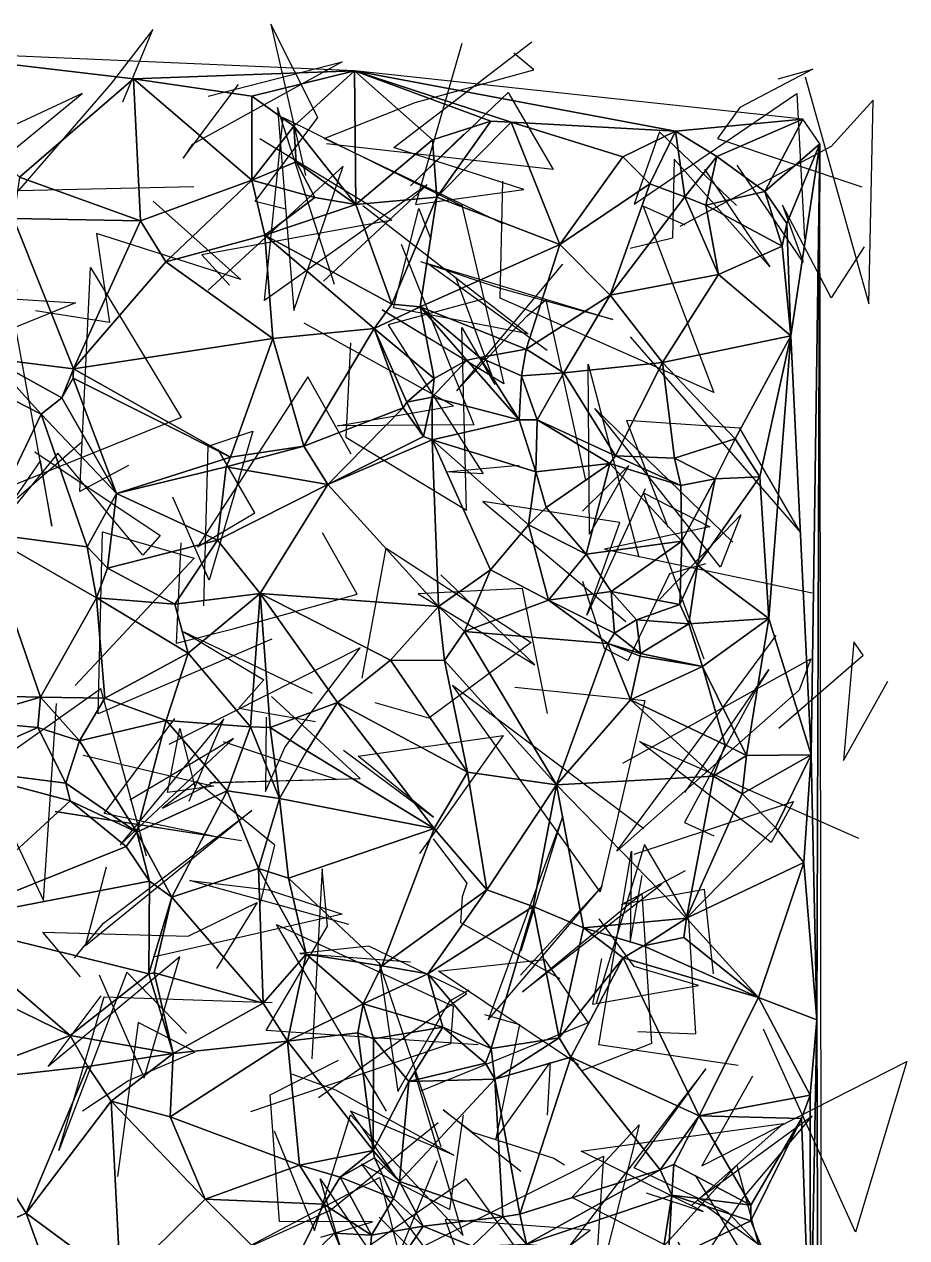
# Model space of a CAD drawing. Header units: metres. Extents: x -15.8 to 15.9, y -15.9 to 15.9.
# Drawn here: x 8.15 to 15.7, y 4.84 to 15.22 of the extents above; entities that cross this region are included whole.
import ezdxf

# ---------------------------------------------------------------- set-up
doc = ezdxf.new("R2010")
doc.units = ezdxf.units.M
doc.layers.add('CRACKS', color=1, linetype='Continuous')
doc.layers.add('STREET_MESH', color=7, linetype='Continuous')

msp = doc.modelspace()

# ---------------------------------------------------------------- linework, layer by layer
at = {"layer": 'CRACKS'}
for points in [[(8.997, 14.552, 0.1), (9.251, 15.171, 0.1), (8.893, 14.708, 0.1), (8.104, 13.793, 0.1), (9.603, 13.828, 0.1)], [(10.389, 13.634, 0.1), (10.128, 13.7, 0.1), (10.665, 14.419, 0.1), (10.263, 15.216, 0.1), (10.559, 13.922, 0.1)], [(11.895, 15.051, 0.1), (11.498, 13.675, 0.1), (12.425, 13.804, 0.1), (11.315, 14.163, 0.1), (12.495, 15.066, 0.1)], [(12.25, 13.509, 0.1), (10.718, 14.239, 0.1), (11.497, 14.548, 0.1), (12.51, 14.827, 0.1), (12.34, 14.97, 0.1)], [(9.727, 14.601, 0.1), (10.872, 14.895, 0.1), (9.589, 14.189, 0.1), (9.511, 14.07, 0.1), (9.985, 14.702, 0.1)], [(14.831, 14.767, 0.1), (15.378, 12.826, 0.1), (15.414, 14.566, 0.1), (15.054, 14.17, 0.1), (13.76, 13.486, 0.1)], [(14.601, 14.749, 0.1), (14.899, 14.832, 0.1), (14.272, 14.504, 0.1), (14.082, 14.24, 0.1), (15.316, 13.827, 0.1)], [(6.841, 14.074, 0.1), (6.932, 13.816, 0.1), (7.24, 13.469, 0.1), (8.649, 14.623, 0.1), (6.845, 13.783, 0.1)], [(11.913, 14.277, 0.1), (11.456, 13.833, 0.1), (12.293, 14.633, 0.1), (12.678, 13.974, 0.1), (10.738, 14.194, 0.1)], [(14.244, 13.665, 0.1), (13.586, 14.295, 0.1), (13.368, 13.676, 0.1), (14.76, 14.625, 0.1), (14.826, 13.381, 0.1)], [(10.805, 12.991, 0.1), (10.319, 14.505, 0.1), (10.457, 12.767, 0.1), (10.88, 14.003, 0.1), (9.726, 12.941, 0.1)], [(10.711, 13.018, 0.1), (11.6, 13.844, 0.1), (10.207, 12.852, 0.1), (10.367, 14.42, 0.1), (11.894, 13.662, 0.1)], [(10.168, 14.24, 0.1), (11.099, 13.673, 0.1), (11.296, 13.54, 0.1), (9.671, 13.243, 0.1), (9.908, 12.985, 0.1)], [(7.189, 12.923, 0.1), (8.592, 12.834, 0.1), (8.022, 12.603, 0.1), (8.09, 12.939, 0.1), (7.749, 14.176, 0.1)], [(13.971, 13.977, 0.1), (14.531, 13.141, 0.1), (13.711, 14.062, 0.1), (13.698, 13.387, 0.1), (13.335, 13.299, 0.1)], [(15.336, 13.313, 0.1), (15.055, 12.876, 0.1), (14.639, 13.67, 0.1), (14.814, 13.18, 0.1), (14.251, 14.011, 0.1)], [(13.805, 13.499, 0.1), (13.445, 13.659, 0.1), (14.051, 12.067, 0.1), (12.222, 12.873, 0.1), (12.247, 13.874, 0.1)], [(9.254, 13.702, 0.1), (10.006, 13.033, 0.1), (8.771, 13.426, 0.1), (8.881, 12.665, 0.1), (8.248, 12.765, 0.1)], [(11.049, 13.667, 0.1), (12.464, 12.567, 0.1), (11.31, 12.791, 0.1), (11.528, 13.641, 0.1), (11.63, 13.377, 0.1)], [(11.892, 13.68, 0.1), (12.255, 12.14, 0.1), (11.213, 12.773, 0.1), (12.154, 12.206, 0.1), (11.844, 13.054, 0.1)], [(11.375, 13.334, 0.1), (11.998, 11.789, 0.1), (10.833, 11.78, 0.1), (11.823, 11.953, 0.1), (10.546, 12.66, 0.1)], [(12.626, 12.425, 0.1), (11.602, 13.17, 0.1), (13.187, 12.69, 0.1), (12.226, 12.956, 0.1), (11.544, 13.185, 0.1)], [(9.043, 11.443, 0.1), (8.627, 11.22, 0.1), (8.719, 13.137, 0.1), (9.495, 11.852, 0.1), (7.846, 11.189, 0.1)], [(12.757, 13.163, 0.1), (11.85, 12.08, 0.1), (12.451, 12.718, 0.1), (12.614, 12.858, 0.1), (12.953, 11.317, 0.1)], [(8.035, 12.848, 0.1), (8.387, 10.924, 0.1), (8.292, 11.484, 0.1), (8.041, 11.12, 0.1), (8.645, 11.645, 0.1)], [(12.074, 12.864, 0.1), (11.264, 12.645, 0.1), (12.077, 11.371, 0.1), (11.759, 11.389, 0.1), (12.386, 11.445, 0.1)], [(10.942, 12.49, 0.1), (10.904, 11.684, 0.1), (11.935, 11.059, 0.1), (11.896, 12.621, 0.1), (12.178, 12.136, 0.1)], [(13.336, 12.543, 0.1), (14.792, 10.87, 0.1), (14.274, 11.76, 0.1), (13.303, 11.827, 0.1), (13.656, 10.913, 0.1)], [(12.927, 11.05, 0.1), (13.324, 11.442, 0.1), (12.988, 10.854, 0.1), (12.976, 12.31, 0.1), (13.409, 10.659, 0.1)], [(10.948, 11.538, 0.1), (10.577, 12.201, 0.1), (9.634, 10.745, 0.1), (10.126, 11.036, 0.1), (9.811, 11.58, 0.1)], [(13.587, 10.295, 0.1), (14.281, 11.019, 0.1), (14.108, 10.572, 0.1), (13.032, 11.929, 0.1), (14.212, 10.786, 0.1)], [(9.689, 10.241, 0.1), (9.727, 11.606, 0.1), (10.109, 11.736, 0.1), (9.733, 10.462, 0.1), (9.422, 11.172, 0.1)], [(8.242, 11.558, 0.1), (9.315, 10.844, 0.1), (9.167, 10.674, 0.1), (8.441, 11.546, 0.1), (7.776, 10.734, 0.1)], [(13.463, 11.241, 0.1), (12.964, 10.161, 0.1), (13.247, 10.955, 0.1), (12.075, 11.134, 0.1), (13.298, 10.108, 0.1)], [(13.967, 9.784, 0.1), (13.448, 11.209, 0.1), (14.016, 10.916, 0.1), (13.116, 10.726, 0.1), (14.892, 10.354, 0.1)], [(10.269, 9.956, 0.1), (8.786, 9.319, 0.1), (8.823, 10.875, 0.1), (9.606, 10.649, 0.1), (8.587, 9.561, 0.1)], [(9.493, 10.781, 0.1), (9.453, 9.922, 0.1), (9.938, 10.045, 0.1), (10.999, 10.342, 0.1), (10.703, 10.865, 0.1)], [(11.043, 9.624, 0.1), (11.248, 10.736, 0.1), (12.489, 9.929, 0.1), (11.612, 9.281, 0.1), (11.154, 9.412, 0.1)], [(12.927, 10.453, 0.1), (13.112, 9.878, 0.1), (13.318, 9.775, 0.1), (13.674, 10.519, 0.1), (13.983, 10.605, 0.1)], [(12.627, 9.321, 0.1), (12.413, 10.389, 0.1), (11.523, 10.344, 0.1), (12.52, 9.736, 0.1), (11.716, 10.508, 0.1)], [(10.618, 9.493, 0.1), (9.514, 10.02, 0.1), (10.203, 9.609, 0.1), (9.988, 9.365, 0.1), (10.644, 9.252, 0.1)], [(13.273, 8.896, 0.1), (14.881, 9.789, 0.1), (14.78, 9.519, 0.1), (13.22, 8.144, 0.1), (14.585, 9.988, 0.1)], [(10.223, 9.29, 0.1), (10.215, 8.654, 0.1), (10.385, 9.035, 0.1), (11.026, 9.882, 0.1), (9.389, 9.055, 0.1)], [(14.606, 9.196, 0.1), (15.327, 9.82, 0.1), (15.247, 9.933, 0.1), (15.159, 8.918, 0.1), (15.539, 9.597, 0.1)], [(13.803, 8.645, 0.1), (14.52, 9.697, 0.1), (14.433, 9.56, 0.1), (13.799, 8.387, 0.1), (14.051, 8.275, 0.1)], [(12.349, 9.545, 0.1), (13.462, 9.433, 0.1), (13.08, 7.794, 0.1), (11.816, 9.564, 0.1), (13.453, 8.337, 0.1)], [(9.198, 8.1, 0.1), (8.808, 9.531, 0.1), (7.797, 8.819, 0.1), (8.317, 7.721, 0.1), (8.429, 9.406, 0.1)], [(9.853, 9.082, 0.1), (10.829, 8.756, 0.1), (9.741, 8.728, 0.1), (11.027, 8.764, 0.1), (10.266, 9.467, 0.1)], [(10.011, 8.232, 0.1), (8.418, 8.482, 0.1), (9.768, 8.272, 0.1), (8.836, 8.464, 0.1), (9.44, 9.279, 0.1)], [(9.563, 8.572, 0.1), (9.859, 9.275, 0.1), (8.973, 8.198, 0.1), (9.942, 9.106, 0.1), (9.056, 8.58, 0.1)], [(8.655, 8.964, 0.1), (9.773, 8.698, 0.1), (9.377, 8.646, 0.1), (9.483, 9.191, 0.1), (9.611, 8.694, 0.1)], [(10.882, 9.008, 0.1), (11.654, 8.435, 0.1), (11.009, 8.956, 0.1), (12.249, 9.131, 0.1), (11.533, 8.123, 0.1)], [(13.368, 8.117, 0.1), (14.731, 8.567, 0.1), (14.542, 8.217, 0.1), (13.414, 9.08, 0.1), (15.288, 8.253, 0.1)], [(10.168, 7.678, 0.1), (10.296, 8.195, 0.1), (9.626, 8.739, 0.1), (9.334, 8.512, 0.1), (9.789, 8.742, 0.1)], [(8.583, 7.23, 0.1), (8.83, 7.526, 0.1), (10.098, 8.491, 0.1), (8.677, 7.332, 0.1), (8.855, 8.008, 0.1)], [(12.402, 7.291, 0.1), (12.76, 8.443, 0.1), (12.12, 6.701, 0.1), (13.099, 7.847, 0.1), (12.396, 7.083, 0.1)], [(11.649, 8.247, 0.1), (11.938, 7.868, 0.1), (11.898, 7.752, 0.1), (11.885, 7.534, 0.1), (12.734, 7.054, 0.1)], [(13.401, 6.601, 0.1), (13.896, 6.58, 0.1), (13.837, 7.556, 0.1), (13.457, 8.2, 0.1), (13.043, 6.841, 0.1)], [(14.259, 6.31, 0.1), (13.067, 6.486, 0.1), (13.348, 8.143, 0.1), (13.334, 7.363, 0.1), (13.439, 7.936, 0.1)], [(10.928, 7.516, 0.1), (9.57, 7.893, 0.1), (10.241, 7.812, 0.1), (10.873, 7.605, 0.1), (9.254, 7.235, 0.1)], [(12.034, 6.485, 0.1), (10.222, 6.61, 0.1), (10.745, 7.501, 0.1), (10.702, 7.991, 0.1), (10.611, 6.367, 0.1)], [(14.048, 7.093, 0.1), (13.97, 7.815, 0.1), (13.262, 7.686, 0.1), (13.741, 7.94, 0.1), (13.808, 7.977, 0.1)], [(13.604, 7.859, 0.1), (12.415, 6.941, 0.1), (13.436, 7.78, 0.1), (13.517, 6.497, 0.1), (12.922, 6.263, 0.1)], [(8.634, 7.069, 0.1), (8.312, 7.449, 0.1), (9.555, 7.416, 0.1), (10.145, 7.704, 0.1), (9.796, 7.14, 0.1)], [(11.25, 5.919, 0.1), (10.311, 7.515, 0.1), (11.821, 6.817, 0.1), (11.797, 6.494, 0.1), (10.087, 5.912, 0.1)], [(13.09, 7.224, 0.1), (13.012, 6.833, 0.1), (13.92, 6.995, 0.1), (13.369, 7.157, 0.1), (13.069, 7.564, 0.1)], [(10.669, 6.037, 0.1), (11.939, 6.926, 0.1), (11.099, 7.329, 0.1), (10.509, 7.268, 0.1), (11.455, 7.195, 0.1)], [(8.792, 7.085, 0.1), (9.179, 6.205, 0.1), (9.483, 7.239, 0.1), (8.357, 6.3, 0.1), (8.809, 6.905, 0.1)], [(11.718, 5.613, 0.1), (11.188, 7.191, 0.1), (11.349, 6.086, 0.1), (11.792, 6.863, 0.1), (11.957, 6.957, 0.1)], [(12.893, 6.314, 0.1), (11.697, 7.117, 0.1), (12.603, 7.216, 0.1), (12.976, 6.675, 0.1), (11.543, 6.091, 0.1)], [(9.539, 6.583, 0.1), (9.031, 7.109, 0.1), (8.448, 5.582, 0.1), (8.835, 6.897, 0.1), (10.272, 6.849, 0.1)], [(12.089, 6.747, 0.1), (12.39, 6.659, 0.1), (12.186, 5.681, 0.1), (12.652, 6.334, 0.1), (12.624, 5.886, 0.1)], [(8.65, 5.923, 0.1), (9.044, 6.181, 0.1), (9.615, 6.425, 0.1), (9.127, 6.678, 0.1), (8.951, 5.361, 0.1)], [(14.383, 6.218, 0.1), (13.949, 5.45, 0.1), (15.701, 6.345, 0.1), (15.264, 4.884, 0.1), (14.475, 6.619, 0.1)], [(10.688, 4.841, 0.1), (11.131, 4.971, 0.1), (10.336, 4.975, 0.1), (10.255, 6.06, 0.1), (10.841, 6.354, 0.1)], [(10.291, 5.75, 0.1), (10.635, 4.898, 0.1), (10.942, 5.888, 0.1), (11.908, 4.854, 0.1), (11.491, 6.259, 0.1)], [(10.439, 6.239, 0.1), (10.816, 6.102, 0.1), (11.826, 5.543, 0.1), (10.942, 5.919, 0.1), (11.324, 5.361, 0.1)], [(14.595, 4.605, 0.1), (14.177, 5.049, 0.1), (13.368, 5.434, 0.1), (13.982, 6.28, 0.1), (12.751, 4.68, 0.1)], [(12.401, 5.403, 0.1), (11.737, 5.93, 0.1), (11.986, 5.74, 0.1), (12.682, 5.518, 0.1), (12.774, 5.46, 0.1)], [(11.693, 5.819, 0.1), (10.776, 5.072, 0.1), (9.985, 4.716, 0.1), (11.192, 5.351, 0.1), (11.404, 4.51, 0.1)], [(11.908, 5.888, 0.1), (11.79, 5.077, 0.1), (11.037, 5.465, 0.1), (11.973, 4.225, 0.1), (11.189, 5.012, 0.1)], [(13.472, 5.22, 0.1), (13.959, 5.062, 0.1), (12.915, 5.576, 0.1), (14.646, 5.814, 0.1), (13.857, 5.109, 0.1)], [(15.109, 4.285, 0.1), (13.907, 5.159, 0.1), (14.892, 5.879, 0.1), (14.301, 5.179, 0.1), (13.911, 4.581, 0.1)], [(13.742, 4.798, 0.1), (13.812, 4.685, 0.1), (12.837, 5.18, 0.1), (13.413, 5.802, 0.1), (13.084, 4.519, 0.1)], [(12.348, 4.337, 0.1), (12.829, 4.682, 0.1), (11.505, 4.734, 0.1), (13.106, 5.535, 0.1), (13.027, 4.334, 0.1)], [(11.683, 5.494, 0.1), (11.077, 4.011, 0.1), (10.683, 5.339, 0.1), (11.191, 4.599, 0.1), (11.912, 4.39, 0.1)], [(13.836, 4.099, 0.1), (13.362, 4.473, 0.1), (14.249, 5.456, 0.1), (14.585, 4.22, 0.1), (13.893, 5.372, 0.1)], [(12.608, 4.329, 0.1), (11.382, 4.318, 0.1), (12.872, 4.033, 0.1), (11.932, 5.339, 0.1), (10.987, 4.685, 0.1)], [(13.047, 3.972, 0.1), (11.924, 4.093, 0.1), (12.993, 4.902, 0.1), (11.752, 4.993, 0.1), (12.058, 4.132, 0.1)]]:
    msp.add_polyline3d(points, dxfattribs=at)
at = {"layer": 'STREET_MESH'}
for points in [[(9.086, 14.75), (10.976, 14.818), (7.053, 14.989)], [(8.111, 13.909), (9.086, 14.75), (7.053, 14.989)], [(9.086, 14.75), (8.111, 13.909), (9.146, 13.536)], [(9.086, 14.75), (10.098, 14.6), (10.976, 14.818)], [(10.099, 13.883), (9.086, 14.75), (9.146, 13.536)], [(10.099, 13.883), (10.098, 14.6), (9.086, 14.75)], [(10.976, 14.818), (10.098, 14.6), (10.457, 14.344)], [(10.988, 13.674), (10.976, 14.818), (10.457, 14.344)], [(13.724, 14.303), (14.813, 14.404), (10.976, 14.818)], [(12.318, 14.379), (13.724, 14.303), (10.976, 14.818)], [(10.988, 13.674), (11.645, 14.228), (10.976, 14.818)], [(12.143, 14.388), (12.318, 14.379), (10.976, 14.818)], [(11.645, 14.228), (12.143, 14.388), (10.976, 14.818)], [(10.098, 14.6), (10.099, 13.883), (10.457, 14.344)], [(10.099, 13.883), (10.478, 14.039), (10.457, 14.344)], [(10.478, 14.039), (10.988, 13.674), (10.457, 14.344)], [(11.681, 13.738), (12.143, 14.388), (11.645, 14.228)], [(12.143, 14.388), (11.681, 13.738), (12.318, 14.379)], [(11.681, 13.738), (12.733, 13.333), (12.318, 14.379)], [(12.318, 14.379), (13.273, 14.081), (13.724, 14.303)], [(12.733, 13.333), (13.273, 14.081), (12.318, 14.379)], [(13.724, 14.303), (14.077, 14.086), (14.813, 14.404)], [(14.813, 14.404), (14.077, 14.086), (14.487, 13.787)], [(14.958, 14.194), (14.813, 14.404), (14.487, 13.787)], [(11.681, 13.738), (11.645, 14.228), (10.988, 13.674)], [(13.273, 14.081), (13.503, 13.851), (13.724, 14.303)], [(13.503, 13.851), (13.802, 13.739), (13.724, 14.303)], [(13.802, 13.739), (14.077, 14.086), (13.724, 14.303)], [(14.674, 13.513), (14.958, 14.194), (14.487, 13.787)], [(14.674, 13.513), (14.71, 12.551), (14.958, 14.194)], [(14.958, 14.194), (14.71, 12.551), (14.883, 8.968)], [(14.933, 6.7), (14.958, 14.194), (14.883, 8.968)], [(14.958, 14.194), (14.933, 6.7), (14.99, -10.151)], [(10.638, 13.733), (10.478, 14.039), (10.099, 13.883)], [(10.478, 14.039), (10.638, 13.733), (10.988, 13.674)], [(13.273, 14.081), (12.733, 13.333), (13.503, 13.851)], [(13.802, 13.739), (13.983, 13.669), (14.077, 14.086)], [(14.077, 14.086), (13.983, 13.669), (14.487, 13.787)], [(8.111, 13.909), (8.06, 13.555), (9.146, 13.536)], [(10.099, 13.883), (9.146, 13.536), (9.364, 13.183)], [(10.21, 13.412), (10.099, 13.883), (9.364, 13.183)], [(10.21, 13.412), (10.638, 13.733), (10.099, 13.883)], [(12.733, 13.333), (13.163, 12.9), (13.503, 13.851)], [(13.163, 12.9), (13.802, 13.739), (13.503, 13.851)], [(10.638, 13.733), (10.21, 13.412), (10.988, 13.674)], [(11.298, 12.823), (11.681, 13.738), (10.988, 13.674)], [(11.298, 12.823), (11.538, 12.799), (11.681, 13.738)], [(11.681, 13.738), (11.538, 12.799), (12.733, 13.333)], [(13.163, 12.9), (14.09, 13.076), (13.802, 13.739)], [(14.09, 13.076), (13.983, 13.669), (13.802, 13.739)], [(13.983, 13.669), (14.634, 13.317), (14.487, 13.787)], [(14.634, 13.317), (14.674, 13.513), (14.487, 13.787)], [(10.21, 13.412), (11.298, 12.823), (10.988, 13.674)], [(14.09, 13.076), (14.634, 13.317), (13.983, 13.669)], [(7.864, 12.356), (8.574, 12.27), (8.06, 13.555)], [(8.06, 13.555), (8.574, 12.27), (9.146, 13.536)], [(9.146, 13.536), (8.574, 12.27), (9.364, 13.183)], [(14.71, 12.551), (14.674, 13.513), (14.634, 13.317)], [(10.28, 12.529), (10.21, 13.412), (9.364, 13.183)], [(11.146, 12.615), (10.21, 13.412), (10.28, 12.529)], [(11.146, 12.615), (11.298, 12.823), (10.21, 13.412)], [(12.733, 13.333), (11.538, 12.799), (12.445, 12.437)], [(13.163, 12.9), (12.733, 13.333), (12.445, 12.437)], [(14.09, 13.076), (14.71, 12.551), (14.634, 13.317)], [(8.574, 12.27), (10.28, 12.529), (9.364, 13.183)], [(13.611, 12.322), (14.09, 13.076), (13.163, 12.9)], [(13.611, 12.322), (14.71, 12.551), (14.09, 13.076)], [(12.769, 12.234), (13.163, 12.9), (12.445, 12.437)], [(12.769, 12.234), (13.611, 12.322), (13.163, 12.9)], [(11.298, 12.823), (11.146, 12.615), (11.538, 12.799)], [(11.538, 12.799), (11.146, 12.615), (11.658, 12.186)], [(11.538, 12.799), (12.05, 12.366), (12.445, 12.437)], [(11.939, 12.344), (11.538, 12.799), (11.658, 12.186)], [(11.538, 12.799), (11.939, 12.344), (12.05, 12.366)], [(10.545, 11.607), (11.146, 12.615), (10.28, 12.529)], [(11.146, 12.615), (10.545, 11.607), (11.393, 11.936)], [(11.146, 12.615), (11.424, 11.984), (11.658, 12.186)], [(11.424, 11.984), (11.146, 12.615), (11.393, 11.936)], [(8.574, 12.27), (9.916, 11.514), (10.28, 12.529)], [(9.916, 11.514), (10.545, 11.607), (10.28, 12.529)], [(14.71, 12.551), (13.611, 12.322), (14.232, 11.671)], [(14.71, 12.551), (14.232, 11.671), (14.443, 11.346)], [(14.522, 10.134), (14.71, 12.551), (14.443, 11.346)], [(14.71, 12.551), (14.522, 10.134), (14.883, 8.968)], [(7.844, 12.111), (8.296, 11.881), (7.864, 12.356)], [(8.475, 12.02), (8.574, 12.27), (7.864, 12.356)], [(8.296, 11.881), (8.475, 12.02), (7.864, 12.356)], [(12.05, 12.366), (11.939, 12.344), (12.385, 11.833)], [(12.05, 12.366), (12.407, 12.21), (12.445, 12.437)], [(12.407, 12.21), (12.05, 12.366), (12.385, 11.833)], [(12.407, 12.21), (12.769, 12.234), (12.445, 12.437)], [(8.475, 12.02), (8.57, 12.188), (8.574, 12.27)], [(8.574, 12.27), (8.57, 12.188), (9.916, 11.514)], [(11.641, 12.026), (11.939, 12.344), (11.658, 12.186)], [(11.939, 12.344), (11.641, 12.026), (12.385, 11.833)], [(13.611, 12.322), (12.769, 12.234), (13.21, 11.524)], [(13.611, 12.322), (13.21, 11.524), (13.714, 11.505)], [(14.232, 11.671), (13.611, 12.322), (13.714, 11.505)], [(8.57, 12.188), (8.475, 12.02), (8.942, 11.201)], [(9.916, 11.514), (8.57, 12.188), (8.942, 11.201)], [(11.424, 11.984), (11.641, 12.026), (11.658, 12.186)], [(12.539, 11.832), (12.407, 12.21), (12.385, 11.833)], [(12.539, 11.832), (12.769, 12.234), (12.407, 12.21)], [(12.769, 12.234), (12.539, 11.832), (13.21, 11.524)], [(8.296, 11.881), (7.844, 12.111), (7.808, 10.862)], [(8.475, 12.02), (8.296, 11.881), (8.942, 11.201)], [(11.567, 11.69), (11.424, 11.984), (11.393, 11.936)], [(11.424, 11.984), (11.567, 11.69), (11.641, 12.026)], [(11.567, 11.69), (11.643, 11.662), (11.641, 12.026)], [(11.641, 12.026), (11.643, 11.662), (12.385, 11.833)], [(8.692, 10.746), (8.296, 11.881), (7.808, 10.862)], [(8.296, 11.881), (8.692, 10.746), (8.942, 11.201)], [(10.545, 11.607), (10.748, 11.278), (11.393, 11.936)], [(10.748, 11.278), (11.567, 11.69), (11.393, 11.936)], [(11.643, 11.662), (12.529, 11.388), (12.385, 11.833)], [(12.529, 11.388), (12.539, 11.832), (12.385, 11.833)], [(13.161, 11.459), (12.539, 11.832), (12.529, 11.388)], [(12.539, 11.832), (13.161, 11.459), (13.21, 11.524)], [(11.643, 11.662), (11.567, 11.69), (10.748, 11.278)], [(11.643, 11.662), (10.748, 11.278), (11.696, 10.237)], [(12.141, 10.55), (11.643, 11.662), (11.696, 10.237)], [(11.643, 11.662), (12.141, 10.55), (12.467, 10.935)], [(12.529, 11.388), (11.643, 11.662), (12.467, 10.935)], [(14.061, 11.329), (14.232, 11.671), (13.714, 11.505)], [(14.232, 11.671), (14.061, 11.329), (14.443, 11.346)], [(9.88, 11.43), (10.545, 11.607), (9.916, 11.514)], [(10.545, 11.607), (9.88, 11.43), (10.748, 11.278)], [(13.161, 11.459), (13.77, 11.271), (13.21, 11.524)], [(13.21, 11.524), (13.77, 11.271), (13.714, 11.505)], [(9.88, 11.43), (9.916, 11.514), (8.942, 11.201)], [(9.88, 11.43), (8.942, 11.201), (9.804, 10.803)], [(10.748, 11.278), (9.88, 11.43), (9.804, 10.803)], [(13.161, 11.459), (12.529, 11.388), (12.617, 11.082)], [(13.161, 11.459), (12.617, 11.082), (12.958, 10.683)], [(13.777, 10.795), (13.161, 11.459), (12.958, 10.683)], [(13.77, 11.271), (13.161, 11.459), (13.777, 10.795)], [(13.77, 11.271), (14.061, 11.329), (13.714, 11.505)], [(12.617, 11.082), (12.529, 11.388), (12.467, 10.935)], [(14.061, 11.329), (13.77, 11.271), (13.777, 10.795)], [(13.912, 10.588), (14.061, 11.329), (13.777, 10.795)], [(13.912, 10.588), (14.522, 10.134), (14.443, 11.346)], [(14.061, 11.329), (13.912, 10.588), (14.443, 11.346)], [(10.171, 10.348), (10.748, 11.278), (9.804, 10.803)], [(10.748, 11.278), (10.171, 10.348), (11.696, 10.237)], [(8.692, 10.746), (8.864, 10.563), (8.942, 11.201)], [(8.942, 11.201), (8.864, 10.563), (9.804, 10.803)], [(12.958, 10.683), (12.617, 11.082), (12.467, 10.935)], [(12.141, 10.55), (12.637, 10.289), (12.467, 10.935)], [(12.637, 10.289), (12.958, 10.683), (12.467, 10.935)], [(7.26, 9.483), (8.292, 9.46), (7.808, 10.862)], [(8.292, 9.46), (8.77, 10.31), (7.808, 10.862)], [(8.77, 10.31), (8.692, 10.746), (7.808, 10.862)], [(8.864, 10.563), (9.441, 10.257), (9.804, 10.803)], [(9.441, 10.257), (10.171, 10.348), (9.804, 10.803)], [(8.864, 10.563), (8.692, 10.746), (8.77, 10.31)], [(13.777, 10.795), (12.958, 10.683), (13.172, 10.364)], [(13.76, 10.254), (13.777, 10.795), (13.172, 10.364)], [(13.76, 10.254), (13.912, 10.588), (13.777, 10.795)], [(12.958, 10.683), (12.637, 10.289), (13.172, 10.364)], [(13.912, 10.588), (13.76, 10.254), (13.838, 10.088)], [(14.522, 10.134), (13.912, 10.588), (13.838, 10.088)], [(9.441, 10.257), (8.864, 10.563), (8.77, 10.31)], [(11.919, 10.023), (12.141, 10.55), (11.696, 10.237)], [(12.141, 10.55), (11.919, 10.023), (12.637, 10.289)], [(8.77, 10.31), (8.292, 9.46), (8.842, 9.452)], [(9.554, 9.838), (8.77, 10.31), (8.842, 9.452)], [(9.554, 9.838), (9.441, 10.257), (8.77, 10.31)], [(10.171, 10.348), (9.441, 10.257), (9.554, 9.838)], [(10.089, 9.207), (10.171, 10.348), (9.554, 9.838)], [(10.257, 9.201), (10.171, 10.348), (10.089, 9.207)], [(10.171, 10.348), (11.285, 9.776), (11.696, 10.237)], [(11.285, 9.776), (10.171, 10.348), (10.833, 9.415)], [(10.171, 10.348), (10.257, 9.201), (10.833, 9.415)], [(11.919, 10.023), (13.143, 9.918), (12.637, 10.289)], [(12.637, 10.289), (13.201, 10.007), (13.172, 10.364)], [(13.143, 9.918), (13.201, 10.007), (12.637, 10.289)], [(13.201, 10.007), (13.388, 10.121), (13.172, 10.364)], [(13.388, 10.121), (13.76, 10.254), (13.172, 10.364)], [(11.696, 10.237), (11.285, 9.776), (11.747, 9.773)], [(11.919, 10.023), (11.696, 10.237), (11.747, 9.773)], [(13.76, 10.254), (13.388, 10.121), (13.838, 10.088)], [(13.425, 9.835), (13.388, 10.121), (13.201, 10.007)], [(13.388, 10.121), (13.425, 9.835), (13.838, 10.088)], [(13.425, 9.835), (13.954, 9.722), (13.838, 10.088)], [(13.954, 9.722), (14.522, 10.134), (13.838, 10.088)], [(14.522, 10.134), (13.954, 9.722), (14.329, 8.961)], [(14.522, 10.134), (14.329, 8.961), (14.883, 8.968)], [(12.705, 8.709), (11.919, 10.023), (11.747, 9.773)], [(13.143, 9.918), (11.919, 10.023), (12.705, 8.709)], [(13.425, 9.835), (13.201, 10.007), (13.143, 9.918)], [(13.143, 9.918), (12.705, 8.709), (13.338, 9.436)], [(13.421, 9.811), (13.143, 9.918), (13.338, 9.436)], [(13.421, 9.811), (13.425, 9.835), (13.143, 9.918)], [(9.366, 9.26), (9.554, 9.838), (8.842, 9.452)], [(10.089, 9.207), (9.554, 9.838), (9.366, 9.26)], [(11.285, 9.776), (10.833, 9.415), (11.944, 8.819)], [(11.285, 9.776), (11.944, 8.819), (11.747, 9.773)], [(11.944, 8.819), (12.705, 8.709), (11.747, 9.773)], [(13.954, 9.722), (13.421, 9.811), (13.338, 9.436)], [(13.425, 9.835), (13.421, 9.811), (13.954, 9.722)], [(14.149, 9.053), (13.954, 9.722), (13.338, 9.436)], [(14.329, 8.961), (13.954, 9.722), (14.149, 9.053)], [(8.292, 9.46), (7.26, 9.483), (7.605, 9.262)], [(8.269, 9.202), (8.292, 9.46), (7.605, 9.262)], [(8.292, 9.46), (8.269, 9.202), (8.625, 9.087)], [(8.292, 9.46), (8.625, 9.087), (8.842, 9.452)], [(8.625, 9.087), (9.366, 9.26), (8.842, 9.452)], [(10.257, 9.201), (10.569, 9.002), (10.833, 9.415)], [(10.569, 9.002), (11.659, 8.337), (10.833, 9.415)], [(10.833, 9.415), (11.659, 8.337), (11.944, 8.819)], [(12.705, 8.709), (14.048, 8.785), (13.338, 9.436)], [(14.048, 8.785), (14.149, 9.053), (13.338, 9.436)], [(7.484, 8.857), (8.269, 9.202), (7.605, 9.262)], [(9.114, 8.305), (9.366, 9.26), (8.625, 9.087)], [(9.887, 8.66), (9.366, 9.26), (9.114, 8.305)], [(9.887, 8.66), (10.089, 9.207), (9.366, 9.26)], [(8.269, 9.202), (7.484, 8.857), (8.509, 8.724)], [(8.269, 9.202), (8.509, 8.724), (8.625, 9.087)], [(10.089, 9.207), (9.887, 8.66), (10.335, 8.593)], [(10.257, 9.201), (10.089, 9.207), (10.335, 8.593)], [(10.569, 9.002), (10.257, 9.201), (10.335, 8.593)], [(8.509, 8.724), (9.114, 8.305), (8.625, 9.087)], [(14.329, 8.961), (14.149, 9.053), (14.048, 8.785)], [(11.659, 8.337), (10.569, 9.002), (10.335, 8.593)], [(14.294, 8.632), (14.329, 8.961), (14.048, 8.785)], [(14.329, 8.961), (14.294, 8.632), (14.883, 8.968)], [(14.294, 8.632), (14.579, 8.345), (14.883, 8.968)], [(14.579, 8.345), (14.82, 8.047), (14.883, 8.968)], [(14.82, 8.047), (14.933, 6.7), (14.883, 8.968)], [(7.484, 8.857), (7.419, 7.537), (8.545, 8.574)], [(8.509, 8.724), (7.484, 8.857), (8.545, 8.574)], [(9.114, 8.305), (8.509, 8.724), (8.545, 8.574)], [(11.944, 8.819), (11.659, 8.337), (12.11, 7.813)], [(12.705, 8.709), (11.944, 8.819), (12.11, 7.813)], [(12.705, 8.709), (13.816, 7.571), (14.048, 8.785)], [(13.816, 7.571), (14.294, 8.632), (14.048, 8.785)], [(9.414, 7.75), (9.887, 8.66), (9.114, 8.305)], [(10.156, 7.995), (9.887, 8.66), (9.414, 7.75)], [(9.887, 8.66), (10.156, 7.995), (10.335, 8.593)], [(12.505, 7.669), (12.705, 8.709), (12.11, 7.813)], [(12.505, 7.669), (12.935, 7.488), (12.705, 8.709)], [(12.935, 7.488), (13.816, 7.571), (12.705, 8.709)], [(14.579, 8.345), (14.294, 8.632), (13.816, 7.571)], [(7.419, 7.537), (9.025, 8.182), (8.545, 8.574)], [(9.025, 8.182), (9.114, 8.305), (8.545, 8.574)], [(10.156, 7.995), (10.414, 7.911), (10.335, 8.593)], [(10.414, 7.911), (11.659, 8.337), (10.335, 8.593)], [(9.114, 8.305), (9.025, 8.182), (9.224, 7.885)], [(9.414, 7.75), (9.114, 8.305), (9.224, 7.885)], [(11.21, 7.162), (11.659, 8.337), (10.414, 7.911)], [(11.659, 8.337), (11.21, 7.162), (12.11, 7.813)], [(14.579, 8.345), (13.816, 7.571), (14.82, 8.047)], [(9.025, 8.182), (7.419, 7.537), (9.224, 7.885)], [(10.196, 6.844), (10.156, 7.995), (9.414, 7.75)], [(10.156, 7.995), (10.564, 7.261), (10.414, 7.911)], [(10.156, 7.995), (10.196, 6.844), (10.564, 7.261)], [(13.816, 7.571), (14.433, 6.891), (14.82, 8.047)], [(14.433, 6.891), (14.933, 6.7), (14.82, 8.047)], [(10.564, 7.261), (11.21, 7.162), (10.414, 7.911)], [(7.419, 7.537), (9.219, 7.093), (9.224, 7.885)], [(9.219, 7.093), (9.414, 7.75), (9.224, 7.885)], [(11.21, 7.162), (11.604, 7.094), (12.11, 7.813)], [(11.604, 7.094), (12.505, 7.669), (12.11, 7.813)], [(9.414, 7.75), (9.219, 7.093), (9.265, 7.103)], [(10.196, 6.844), (9.414, 7.75), (9.265, 7.103)], [(12.145, 6.456), (12.505, 7.669), (11.604, 7.094)], [(12.505, 7.669), (12.145, 6.456), (12.728, 6.546)], [(12.935, 7.488), (12.505, 7.669), (12.728, 6.546)], [(7.336, 7.155), (8.545, 6.565), (7.419, 7.537)], [(7.419, 7.537), (8.545, 6.565), (9.219, 7.093)], [(12.935, 7.488), (12.728, 6.546), (13.276, 7.23)], [(12.935, 7.488), (13.448, 7.332), (13.816, 7.571)], [(13.448, 7.332), (12.935, 7.488), (13.276, 7.23)], [(13.448, 7.332), (13.794, 7.404), (13.816, 7.571)], [(13.794, 7.404), (14.433, 6.891), (13.816, 7.571)], [(13.794, 7.404), (13.448, 7.332), (14.433, 6.891)], [(14.433, 6.891), (13.448, 7.332), (13.276, 7.23)], [(10.564, 7.261), (10.196, 6.844), (10.403, 6.518)], [(11.051, 6.838), (10.564, 7.261), (10.403, 6.518)], [(10.564, 7.261), (11.051, 6.838), (11.21, 7.162)], [(11.21, 7.162), (11.051, 6.838), (11.604, 7.094)], [(12.728, 6.546), (12.827, 6.38), (13.276, 7.23)], [(12.827, 6.38), (13.924, 5.88), (13.276, 7.23)], [(13.924, 5.88), (14.433, 6.891), (13.276, 7.23)], [(8.545, 6.565), (7.336, 7.155), (7.468, 6.165)], [(8.545, 6.565), (9.426, 6.411), (9.219, 7.093)], [(9.219, 7.093), (9.426, 6.411), (9.265, 7.103)], [(9.426, 6.411), (10.196, 6.844), (9.265, 7.103)], [(11.051, 6.838), (11.734, 6.638), (11.604, 7.094)], [(11.734, 6.638), (12.145, 6.456), (11.604, 7.094)], [(14.433, 6.891), (13.924, 5.88), (14.874, 6.057)], [(14.933, 6.7), (14.433, 6.891), (14.874, 6.057)], [(10.196, 6.844), (9.426, 6.411), (10.403, 6.518)], [(11.007, 6.59), (11.051, 6.838), (10.403, 6.518)], [(11.051, 6.838), (11.007, 6.59), (11.141, 6.537)], [(11.734, 6.638), (11.051, 6.838), (11.141, 6.537)], [(14.878, 3.733), (14.933, 6.7), (14.874, 6.057)], [(14.933, 6.7), (14.878, 3.733), (14.99, -10.151)], [(8.695, 6.3), (8.545, 6.565), (7.468, 6.165)], [(8.695, 6.3), (9.426, 6.411), (8.545, 6.565)], [(11.137, 5.581), (11.007, 6.59), (10.403, 6.518)], [(11.007, 6.59), (11.137, 5.581), (11.141, 6.537)], [(11.443, 6.172), (11.734, 6.638), (11.141, 6.537)], [(12.097, 6.33), (11.734, 6.638), (11.443, 6.172)], [(12.097, 6.33), (12.145, 6.456), (11.734, 6.638)], [(12.728, 6.546), (12.145, 6.456), (12.179, 6.192)], [(12.728, 6.546), (12.179, 6.192), (12.827, 6.38)], [(10.403, 6.518), (9.401, 5.87), (10.506, 5.457)], [(9.426, 6.411), (9.401, 5.87), (10.403, 6.518)], [(11.137, 5.581), (10.403, 6.518), (10.506, 5.457)], [(11.137, 5.581), (11.443, 6.172), (11.141, 6.537)], [(12.145, 6.456), (12.097, 6.33), (12.179, 6.192)], [(9.426, 6.411), (8.695, 6.3), (8.897, 6.004)], [(9.401, 5.87), (9.426, 6.411), (8.897, 6.004)], [(12.179, 6.192), (12.391, 5.039), (12.827, 6.38)], [(12.391, 5.039), (13.591, 5.418), (12.827, 6.38)], [(13.591, 5.418), (13.924, 5.88), (12.827, 6.38)], [(8.168, 5.046), (8.695, 6.3), (7.468, 6.165)], [(8.695, 6.3), (8.168, 5.046), (8.897, 6.004)], [(12.097, 6.33), (11.443, 6.172), (12.179, 6.192)], [(7.363, 4.69), (8.168, 5.046), (7.468, 6.165)], [(11.137, 5.581), (11.362, 5.318), (11.443, 6.172)], [(12.179, 6.192), (11.362, 5.318), (12.247, 5.016)], [(11.443, 6.172), (11.362, 5.318), (12.179, 6.192)], [(12.391, 5.039), (12.179, 6.192), (12.247, 5.016)], [(13.924, 5.88), (14.801, 5.857), (14.874, 6.057)], [(14.801, 5.857), (14.878, 3.733), (14.874, 6.057)], [(8.168, 5.046), (8.975, 4.451), (8.897, 6.004)], [(8.897, 6.004), (8.975, 4.451), (9.701, 5.165)], [(9.401, 5.87), (8.897, 6.004), (9.701, 5.165)], [(10.506, 5.457), (9.401, 5.87), (9.701, 5.165)], [(13.591, 5.418), (13.708, 5.464), (13.924, 5.88)], [(13.708, 5.464), (14.367, 5.114), (13.924, 5.88)], [(14.367, 5.114), (14.801, 5.857), (13.924, 5.88)], [(14.801, 5.857), (14.367, 4.98), (14.878, 3.733)], [(14.367, 4.98), (14.801, 5.857), (14.367, 5.114)], [(11.137, 5.581), (10.506, 5.457), (10.854, 5.355)], [(11.147, 5.52), (11.137, 5.581), (10.854, 5.355)], [(11.312, 5.171), (11.147, 5.52), (10.854, 5.355)], [(11.137, 5.581), (11.147, 5.52), (11.362, 5.318)], [(11.147, 5.52), (11.312, 5.171), (11.362, 5.318)], [(10.714, 5.124), (10.506, 5.457), (9.701, 5.165)], [(10.506, 5.457), (10.714, 5.124), (10.854, 5.355)], [(12.448, 4.782), (13.591, 5.418), (12.391, 5.039)], [(13.692, 5.199), (13.591, 5.418), (12.448, 4.782)], [(13.692, 5.199), (13.708, 5.464), (13.591, 5.418)], [(13.708, 5.464), (13.692, 5.199), (14.367, 5.114)], [(10.714, 5.124), (11.124, 4.859), (10.854, 5.355)], [(11.124, 4.859), (11.312, 5.171), (10.854, 5.355)], [(11.312, 5.171), (11.566, 4.935), (11.362, 5.318)], [(11.362, 5.318), (11.566, 4.935), (12.247, 5.016)], [(13.692, 5.199), (12.448, 4.782), (13.61, 4.672)], [(13.692, 5.199), (13.61, 4.672), (13.661, 4.644)], [(14.367, 4.98), (13.692, 5.199), (13.661, 4.644)], [(13.692, 5.199), (14.367, 4.98), (14.367, 5.114)], [(8.975, 4.451), (10.396, 4.476), (9.701, 5.165)], [(10.396, 4.476), (10.714, 5.124), (9.701, 5.165)], [(10.714, 5.124), (10.396, 4.476), (10.806, 4.875)], [(10.714, 5.124), (10.806, 4.875), (11.124, 4.859)], [(11.566, 4.935), (11.312, 5.171), (11.124, 4.859)], [(8.168, 5.046), (7.363, 4.69), (8.549, 4)], [(8.975, 4.451), (8.168, 5.046), (8.549, 4)], [(11.566, 4.935), (11.985, 4.765), (12.247, 5.016)], [(11.985, 4.765), (12.448, 4.782), (12.247, 5.016)], [(12.448, 4.782), (12.391, 5.039), (12.247, 5.016)], [(11.078, 4.208), (11.566, 4.935), (11.124, 4.859)], [(11.566, 4.935), (11.078, 4.208), (11.985, 4.765)], [(14.878, 3.733), (14.367, 4.98), (13.661, 4.644)], [(10.396, 4.476), (11.078, 4.208), (10.806, 4.875)], [(10.806, 4.875), (11.078, 4.208), (11.124, 4.859)]]:
    msp.add_3dface(points, dxfattribs=at)

doc.saveas('drawing.dxf')
